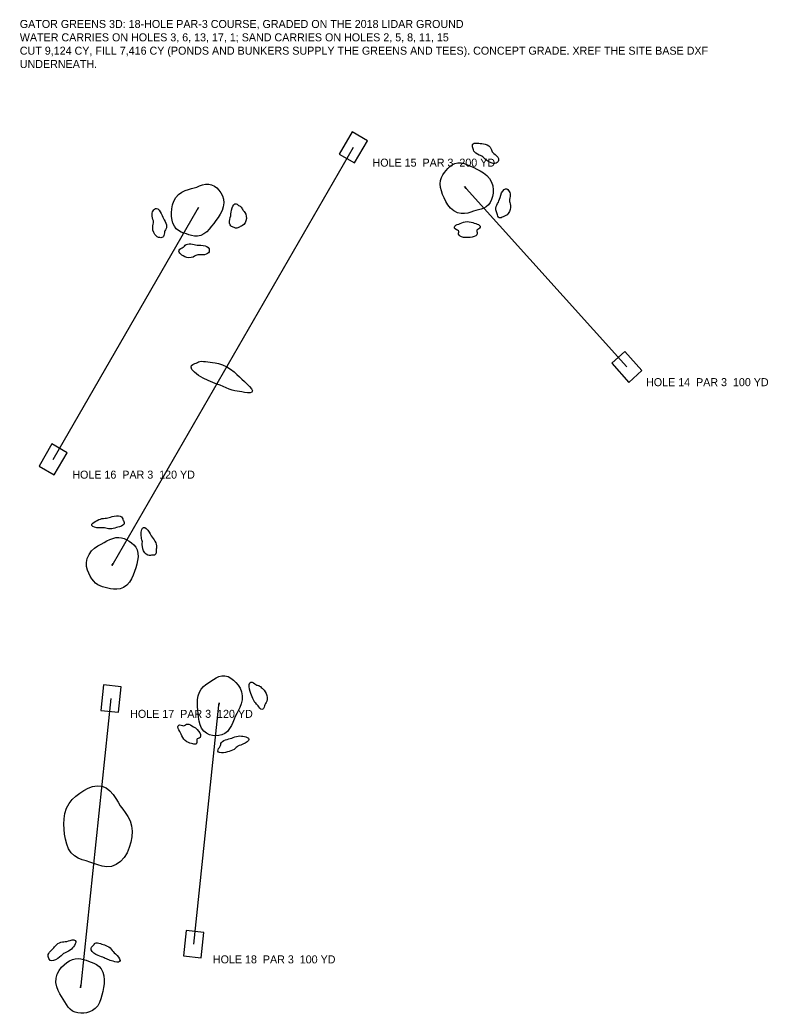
# Model space of a CAD drawing. Extents: x 425811 to 428363, y 1577263 to 1578528.
# Drawn here: x 425811 to 426746, y 1577287 to 1578528 of the extents above; entities that cross this region are included whole.
import ezdxf

# ---------------------------------------------------------------- set-up
doc = ezdxf.new("R2010")
doc.units = 21
for name, color, linetype, true_color in [('L-GOLF-ANNO', 7, 'Continuous', 0xffd23c), ('L-GOLF-BNKR', 7, 'Continuous', 0xd8c088), ('L-GOLF-CL', 7, 'Continuous', 0xffffff), ('L-GOLF-FLAG', 7, 'Continuous', 0xe0262b), ('L-GOLF-GRN', 7, 'Continuous', 0x36b84a), ('L-GOLF-TEE', 7, 'Continuous', 0x8fd16a), ('L-GOLF-WATR', 7, 'Continuous', 0x2b6f9a)]:
    doc.layers.add(name, color=color, linetype=linetype, true_color=true_color)

msp = doc.modelspace()

# ---------------------------------------------------------------- linework, layer by layer
at = {"layer": 'L-GOLF-BNKR'}
for points, elevation in [([(426376.2889972936, 1578370.6144620928), (426376.47327665426, 1578371.9125004995), (426377.1949702155, 1578372.9514854506), (426378.4953798256, 1578373.6011270846), (426380.25291821884, 1578373.8335348666), (426382.2472261578, 1578373.7423926895), (426384.2742345783, 1578373.4943840355), (426386.24214163347, 1578373.2372408605), (426388.1907057528, 1578373.0157055384), (426390.22344031837, 1578372.7443066302), (426392.39605900977, 1578372.2547890793), (426394.63260905584, 1578371.3937644528), (426396.72590863844, 1578370.1169312955), (426398.42928224785, 1578368.5270777196), (426399.59104647086, 1578366.8338422321), (426400.25456316816, 1578365.2565150547), (426400.6624469859, 1578363.9224454637), (426401.1554541792, 1578362.815263661), (426402.0153011633, 1578361.7985645651), (426403.3325733341, 1578360.6986239448), (426404.9676539726, 1578359.3982795926), (426406.6217799842, 1578357.8909022778), (426407.9759524766, 1578356.2693416202), (426408.8211694317, 1578354.663855443), (426409.1131481037, 1578353.1719732422), (426408.93163313903, 1578351.825133134), (426408.38043147663, 1578350.6112549626), (426407.4966060369, 1578349.5351846898), (426406.2274326028, 1578348.67308763), (426404.488544601, 1578348.1784968453), (426402.2638489602, 1578348.2264538403), (426399.67939373694, 1578348.9211929375), (426396.996843228, 1578350.2186986457), (426394.51995099767, 1578351.9120331355), (426392.461157824, 1578353.6953799913), (426390.84293008386, 1578355.2798727278), (426389.49255209474, 1578356.5048379705), (426388.13806583907, 1578357.3891354788), (426386.5560087585, 1578358.0986154445), (426384.69158818887, 1578358.8498905406), (426382.68665879726, 1578359.8029379083), (426380.80226021504, 1578360.9977297215), (426379.28122079535, 1578362.3624177177), (426378.228845043, 1578363.7791201845), (426377.57755175285, 1578365.1621428926), (426377.1519031081, 1578366.500065346), (426376.79258571257, 1578367.8385082001), (426376.4650179033, 1578369.2186492186), (426376.2889972936, 1578370.6144620928)], 74.22), ([(426422.36931455834, 1578313.3948433332), (426422.98689084296, 1578312.0346393848), (426423.41717220785, 1578310.546059233), (426423.6096229764, 1578308.8731762788), (426423.53245553665, 1578307.0332398068), (426423.23151120334, 1578305.1484353258), (426422.8493730846, 1578303.392064852), (426422.58302966575, 1578301.8816677795), (426422.5952262376, 1578300.5876272807), (426422.92487829877, 1578299.3200854324), (426423.44717658905, 1578297.8122094225), (426423.9101184813, 1578295.8601303597), (426424.0339261263, 1578293.443470003), (426423.6256909951, 1578290.7574711046), (426422.65297469666, 1578288.1352523454), (426421.2419935142, 1578285.8997728734), (426419.606134409, 1578284.22461373), (426417.9463826843, 1578283.077726251), (426416.376983892, 1578282.2755021667), (426414.9115236014, 1578281.612663734), (426413.507934221, 1578280.9919768053), (426412.13739757513, 1578280.4802022574), (426410.83097706345, 1578280.2611013444), (426409.67478516296, 1578280.516554815), (426408.7585886056, 1578281.307899726), (426408.1130180745, 1578282.5279137737), (426407.678577725, 1578283.9510917142), (426407.3305331201, 1578285.3515519225), (426406.9489869855, 1578286.618500849), (426406.49408947857, 1578287.8016718682), (426406.04045582784, 1578289.0616823398), (426405.74674138956, 1578290.5573109188), (426405.7736710756, 1578292.339262713), (426406.1948662076, 1578294.3156514412), (426406.9510336993, 1578296.3106614207), (426407.87516374595, 1578298.1806224477), (426408.7769451288, 1578299.915217196), (426409.5410571337, 1578301.6579517554), (426410.18560424633, 1578303.6263586949), (426410.84868736204, 1578305.971999909), (426411.7106943316, 1578308.658316326), (426412.8949133664, 1578311.4280305027), (426414.39984638867, 1578313.8839983488), (426416.09748190915, 1578315.645059515), (426417.7942732021, 1578316.49704918), (426419.3174545578, 1578316.462237852), (426420.5779749975, 1578315.7560350667), (426421.5784694893, 1578314.661506396), (426422.36931455834, 1578313.3948433332)], 73.32), ([(425990.4426383002, 1578257.1144870531), (425989.565308764, 1578256.1669981526), (425988.46695190616, 1578255.6739359733), (425987.21726833825, 1578255.5413304358), (425985.8560655306, 1578255.652829594), (425984.3837880841, 1578255.978079775), (425982.79702578194, 1578256.6183556921), (425981.14345480007, 1578257.7564526896), (425979.5549033241, 1578259.5366160665), (425978.22769678856, 1578261.9449666003), (425977.3506392315, 1578264.7645708348), (425977.01463098405, 1578267.63897175), (425977.1536225949, 1578270.2164783343), (425977.5539894565, 1578272.3003327032), (425977.93449320836, 1578273.9245641166), (425978.0609933828, 1578275.315358983), (425977.8404621317, 1578276.76041518), (425977.3489827369, 1578278.458271365), (425976.78287770355, 1578280.42795902), (425976.3617870994, 1578282.5223638506), (425976.23547821975, 1578284.528406121), (425976.4402001019, 1578286.2887451055), (425976.9198440559, 1578287.7709742796), (425977.5901877164, 1578289.0454531985), (425978.40236941277, 1578290.1904439575), (425979.36652885604, 1578291.188544638), (425980.524290812, 1578291.8844558937), (425981.8920938388, 1578292.0372269736), (425983.41597499704, 1578291.44222625), (425984.9711620039, 1578290.053728256), (425986.4112716048, 1578288.034987383), (425987.63957724615, 1578285.7020979067), (425988.65864481655, 1578283.3882754073), (425989.56506165763, 1578281.3013214667), (425990.48751613847, 1578279.4518164038), (425991.5007776754, 1578277.6898299602), (425992.56469492527, 1578275.8263978064), (425993.5256698437, 1578273.768207953), (425994.18404419237, 1578271.5875042137), (425994.393535173, 1578269.4877740755), (425994.13964753045, 1578267.686858526), (425993.55415629176, 1578266.2872041285), (425992.8568902847, 1578265.2102437606), (425992.2550745423, 1578264.2343551132), (425991.85258412897, 1578263.1155952143), (425991.61454132735, 1578261.722629367), (425991.40124099253, 1578260.109661939), (425991.04770511563, 1578258.487814574), (425990.4426383002, 1578257.1144870531)], 70.45), ([(426085.2563233449, 1578295.3350100052), (426086.08596842276, 1578294.856460411), (426086.8843003647, 1578294.3189378611), (426087.61735445505, 1578293.588245032), (426088.26029409695, 1578292.6399046727), (426088.84061876783, 1578291.5617464175), (426089.4457892498, 1578290.4723896547), (426090.18237143126, 1578289.4115025362), (426091.10492805147, 1578288.2767171932), (426092.1550008893, 1578286.8549375637), (426093.1496308989, 1578284.9383238747), (426093.83424450713, 1578282.4615995567), (426093.9796875718, 1578279.579816917), (426093.4775277633, 1578276.6357052927), (426092.3863866465, 1578274.0267111617), (426090.9063239862, 1578272.038876256), (426089.2950049756, 1578270.7346879498), (426087.7683286257, 1578269.9530548062), (426086.43365384, 1578269.4179162465), (426085.28338468645, 1578268.8928461717), (426084.24266970693, 1578268.2960045184), (426083.2368698619, 1578267.715593769), (426082.2377892099, 1578267.3250320004), (426081.2651123581, 1578267.2547728335), (426080.349612211, 1578267.5006938858), (426079.48893717665, 1578267.9244678188), (426078.6305949247, 1578268.344458664), (426077.69814350724, 1578268.6604238627), (426076.64726463944, 1578268.9344046975), (426075.51660935156, 1578269.3759346642), (426074.4379468923, 1578270.2367276377), (426073.5922617437, 1578271.674438557), (426073.13042867655, 1578273.6645175205), (426073.10000600416, 1578276.0118304852), (426073.41940786445, 1578278.4554619512), (426073.9164374119, 1578280.8051922612), (426074.41312906897, 1578283.0290646027), (426074.81287069654, 1578285.2398310245), (426075.14381895063, 1578287.5876398385), (426075.5360935076, 1578290.1223661143), (426076.14608435286, 1578292.7085452785), (426077.069354027, 1578295.0470913134), (426078.2884565716, 1578296.7971420183), (426079.68127682974, 1578297.733509156), (426081.081471429, 1578297.8537742102), (426082.35480653885, 1578297.3764878847), (426083.44912271225, 1578296.6324005425), (426084.39389370114, 1578295.9093691148), (426085.2563233449, 1578295.3350100052)], 70.76), ([(426384.21723137464, 1578266.521224001), (426382.95547822595, 1578265.6441896397), (426382.067341126, 1578264.8735406485), (426381.7584380966, 1578264.074331831), (426381.9392465076, 1578263.1086556695), (426382.27215786587, 1578261.9122389327), (426382.3266065046, 1578260.5343399944), (426381.761339553, 1578259.1199935968), (426380.44461647084, 1578257.8458583392), (426378.462985612, 1578256.8461368652), (426376.0328960007, 1578256.168892096), (426373.3797649855, 1578255.7837546724), (426370.65825666324, 1578255.63119747), (426367.9524914976, 1578255.6795040786), (426365.33891963196, 1578255.9523579583), (426362.9527349158, 1578256.5092694208), (426360.9968001684, 1578257.3911285955), (426359.6711857653, 1578258.5659112956), (426359.0573215643, 1578259.9111774256), (426359.02835576935, 1578261.2492006244), (426359.25187107956, 1578262.4194025612), (426359.3034108287, 1578263.349591683), (426358.8457600798, 1578264.0862071672), (426357.7865902088, 1578264.7655472555), (426356.3317996039, 1578265.5405315896), (426354.902996085, 1578266.502225595), (426353.95767229225, 1578267.6379187307), (426353.8009887735, 1578268.8465249606), (426354.48072467366, 1578269.9996104806), (426355.8106837877, 1578271.0111558125), (426357.4988817468, 1578271.875616748), (426359.3037498828, 1578272.6536985077), (426361.13319739385, 1578273.41664345), (426363.0404992481, 1578274.1842926026), (426365.13334743725, 1578274.8954628152), (426367.4612065441, 1578275.4295513602), (426369.9536082503, 1578275.6674749167), (426372.4455124978, 1578275.5563294876), (426374.7687948037, 1578275.1395505401), (426376.84653996734, 1578274.5344103174), (426378.72502832336, 1578273.8695851627), (426380.51816373924, 1578273.219021696), (426382.2962297147, 1578272.5705178708), (426383.99001191085, 1578271.846938486), (426385.3775226243, 1578270.9668077875), (426386.17433798034, 1578269.907522335), (426386.1861322315, 1578268.7325380289), (426385.4401825259, 1578267.564898991), (426384.21723137464, 1578266.521224001)], 71.75), ([(426047.3968928722, 1578237.9114586862), (426046.7338443573, 1578236.7301263602), (426045.6063990063, 1578235.684484055), (426043.92427455075, 1578234.8640017915), (426041.7388384673, 1578234.3532680194), (426039.2792818745, 1578234.1722910833), (426036.8819497549, 1578234.234247366), (426034.8442522001, 1578234.3531656866), (426033.2813127223, 1578234.3079139895), (426032.06613042, 1578233.9364316622), (426030.8901308306, 1578233.214245985), (426029.4151727854, 1578232.2760930134), (426027.4378480485, 1578231.3671987213), (426024.9809039267, 1578230.746576963), (426022.2680577768, 1578230.588901002), (426019.6033427147, 1578230.9308535205), (426017.22718760394, 1578231.6830522746), (426015.22986487224, 1578232.6938499766), (426013.5649528147, 1578233.8259577935), (426012.1442597922, 1578235.0045199653), (426010.9476281449, 1578236.2160643265), (426010.07430803624, 1578237.4685445973), (426009.70058488776, 1578238.7450529032), (426009.967901378, 1578239.9848688487), (426010.87089413643, 1578241.1054923688), (426012.2181479781, 1578242.0510352545), (426013.69744207145, 1578242.8335222662), (426015.0156731306, 1578243.536153318), (426016.0378474068, 1578244.2702791633), (426016.8469995052, 1578245.1072030973), (426017.6899189338, 1578246.023999523), (426018.8377130689, 1578246.8977256273), (426020.4384693812, 1578247.556507379), (426022.44353727705, 1578247.8634637555), (426024.6465691691, 1578247.789125071), (426026.80982670625, 1578247.4321328448), (426028.8026750856, 1578246.9749460362), (426030.67120426235, 1578246.5962548142), (426032.5987485082, 1578246.3852783581), (426034.780803686, 1578246.301956417), (426037.28740047215, 1578246.2020103144), (426039.99278403574, 1578245.9111474017), (426042.612741814, 1578245.3077393116), (426044.8275478744, 1578244.3716351357), (426046.41981584916, 1578243.1783684306), (426047.3498036449, 1578241.8496347445), (426047.7293146226, 1578240.4940060757), (426047.71604230296, 1578239.173453541), (426047.3968928722, 1578237.9114586862)], 69.84), ([(426056.9791289215, 1578072.7846512923), (426052.0074937858, 1578074.6407943063), (426046.2740366963, 1578076.9978103929), (426040.07082612894, 1578080.011319955), (426034.07454437244, 1578083.5977858093), (426029.1420975836, 1578087.4198125917), (426025.98328326095, 1578091.0042114775), (426024.87123673735, 1578093.9351908914), (426025.5391715889, 1578096.0220112898), (426027.3173207981, 1578097.3538290272), (426029.43892062607, 1578098.2167736904), (426031.35813830624, 1578098.9238925143), (426032.9233997214, 1578099.6542957728), (426034.3347568646, 1578100.388012949), (426035.9340783497, 1578100.9643668863), (426037.963460906, 1578101.2189336377), (426040.4326240481, 1578101.109924353), (426043.16035887593, 1578100.7544726986), (426045.9454904578, 1578100.352325383), (426048.74505318754, 1578100.0444570184), (426051.73700383387, 1578099.7953174715), (426055.2205131878, 1578099.375129705), (426059.41179684317, 1578098.459978689), (426064.2632879917, 1578096.7970156374), (426069.4254860824, 1578094.3417418946), (426074.38779536943, 1578091.2883181407), (426078.7259415266, 1578087.9745330678), (426082.3143278092, 1578084.7152398722), (426085.3748572404, 1578081.6594907672), (426088.3240541072, 1578078.7527870212), (426091.49671868864, 1578075.8245369932), (426094.89934921084, 1578072.7475292105), (426098.1355448005, 1578069.5736804584), (426100.5531367999, 1578066.5634356157), (426101.54050231236, 1578064.0875405103), (426100.81655293185, 1578062.4539670376), (426098.5621821908, 1578061.7566153633), (426095.32821436727, 1578061.8306977602), (426091.7761409841, 1578062.3393568671), (426088.3945043125, 1578062.9421801402), (426085.3379749796, 1578063.4515619618), (426082.45834820275, 1578063.8927781375), (426079.4843106763, 1578064.4416218235), (426076.22610047704, 1578065.284999724), (426072.67808221985, 1578066.4929235664), (426068.9659100573, 1578067.9799320472), (426065.1887795777, 1578069.5769442192), (426061.2771620006, 1578071.1652743616), (426056.9791289215, 1578072.7846512923)], 70.73), ([(425901.0802280517, 1577897.5749148582), (425902.1751508043, 1577899.0543657094), (425903.89998452866, 1577900.3909807939), (425905.8739430029, 1577901.5366299318), (425907.8462898258, 1577902.5103618936), (425909.74605721084, 1577903.348787702), (425911.6278420936, 1577904.0622261765), (425913.56274702353, 1577904.625889029), (425915.5500261212, 1577905.0103885927), (425917.5049079845, 1577905.2285312212), (425919.3251767392, 1577905.3627529684), (425920.98638949747, 1577905.5477853501), (425922.5954644617, 1577905.910472709), (425924.3572172383, 1577906.4968018187), (425926.46333205234, 1577907.2279113925), (425928.96483400464, 1577907.9142369179), (425931.7054271367, 1577908.3263583216), (425934.3627675939, 1577908.2896731046), (425936.5842721882, 1577907.7557753858), (425938.14829164906, 1577906.8148808836), (425939.0634160894, 1577905.644703987), (425939.5500113328, 1577904.424574231), (425939.9119855747, 1577903.2606759185), (425940.3673367266, 1577902.159847444), (425940.92882751237, 1577901.060705531), (425941.39814708935, 1577899.8986668303), (425941.47403942194, 1577898.6640734482), (425940.91277349944, 1577897.419492055), (425939.652885156, 1577896.2685178309), (425937.8394463487, 1577895.2980660098), (425935.741694273, 1577894.5315329565), (425933.61729513895, 1577893.9224784817), (425931.60276158154, 1577893.3926555025), (425929.6886046896, 1577892.8901326351), (425927.7835901356, 1577892.4300749958), (425925.818174295, 1577892.0906796255), (425923.8154341481, 1577891.9641150667), (425921.88124915527, 1577892.0907894308), (425920.1194357896, 1577892.4175791037), (425918.5287277951, 1577892.8088122231), (425916.95504536363, 1577893.109042763), (425915.1430527248, 1577893.2259647574), (425912.8718569981, 1577893.1881457872), (425910.10552162805, 1577893.1440162868), (425907.07262414217, 1577893.299595651), (425904.22181741777, 1577893.8254792558), (425902.06521979533, 1577894.780103779), (425900.98239532945, 1577896.0870844778), (425901.0802280517, 1577897.5749148582)], 70.56), ([(425963.0003277553, 1577889.3852791793), (425963.4054530691, 1577891.1688219106), (425964.1700397548, 1577892.6613224554), (425965.38642456406, 1577893.4962509633), (425967.01997759676, 1577893.3878506192), (425968.903236058, 1577892.2654905724), (425970.80027688446, 1577890.3190361462), (425972.508565163, 1577887.9271802204), (425973.9429969271, 1577885.5022580468), (425975.1559591099, 1577883.3292039938), (425976.2830716401, 1577881.478162297), (425977.4463237868, 1577879.828943129), (425978.67028937064, 1577878.1845803838), (425979.85911461693, 1577876.4051041072), (425980.8466327173, 1577874.4867390697), (425981.48972723476, 1577872.5480852292), (425981.750350363, 1577870.7411775456), (425981.71857724106, 1577869.148419656), (425981.56348434533, 1577867.7315009825), (425981.44033691316, 1577866.3636234736), (425981.4073306018, 1577864.9233868164), (425981.39877383516, 1577863.3897411446), (425981.2681857309, 1577861.8760610477), (425980.87413799064, 1577860.57850032), (425980.15765644546, 1577859.6670424053), (425979.1665170576, 1577859.1848219945), (425978.01463460556, 1577859.0193857225), (425976.80421882006, 1577858.9687006462), (425975.56087445916, 1577858.8683463463), (425974.2238557881, 1577858.7076263118), (425972.6998605277, 1577858.6647672344), (425970.9491137212, 1577859.0347164497), (425969.05075833836, 1577860.0831805142), (425967.20411019865, 1577861.9032195138), (425965.6581990074, 1577864.351304186), (425964.6036685496, 1577867.0975563093), (425964.0843280944, 1577869.763618744), (425963.9766597686, 1577872.0756969568), (425964.0491591784, 1577873.9551927901), (425964.0701410302, 1577875.5068982497), (425963.9071401506, 1577876.9225007235), (425963.56757602893, 1577878.3617094879), (425963.1647325352, 1577879.879686743), (425962.8351956489, 1577881.4355467048), (425962.6594038353, 1577882.964046403), (425962.6316011658, 1577884.4534120779), (425962.6931570106, 1577885.9701090534), (425962.8035805154, 1577887.6072660317), (425963.0003277553, 1577889.3852791793)], 71.02), ([(426105.69315275276, 1577697.4493946955), (426106.74655137846, 1577696.8024643573), (426107.6753135331, 1577696.4890532559), (426108.58678605774, 1577696.3190901123), (426109.53677349637, 1577696.0559840547), (426110.5243171009, 1577695.5463927006), (426111.52695365023, 1577694.7745859418), (426112.5447939509, 1577693.821038226), (426113.61789665994, 1577692.76350198), (426114.8006855109, 1577691.5915194273), (426116.1073263956, 1577690.1934657355), (426117.4641016219, 1577688.426966839), (426118.7046711921, 1577686.2287723676), (426119.6208476783, 1577683.692509658), (426120.04838391294, 1577681.0594683436), (426119.94394948374, 1577678.619202978), (426119.4104288673, 1577676.572584887), (426118.6534860056, 1577674.93618252), (426117.88903739414, 1577673.5467409634), (426117.24822424335, 1577672.1685705031), (426116.7282449304, 1577670.6468241236), (426116.21273903304, 1577669.0208951172), (426115.5480290657, 1577667.531963725), (426114.63231448317, 1577666.516627249), (426113.46997864486, 1577666.241991539), (426112.16467968334, 1577666.7705607226), (426110.860006772, 1577667.9270177747), (426109.6649228092, 1577669.3828996548), (426108.60706559714, 1577670.8112096633), (426107.63778425456, 1577672.0272607217), (426106.6807049607, 1577673.0439414785), (426105.69003658387, 1577674.0209668665), (426104.68082288717, 1577675.1478732545), (426103.7128279906, 1577676.5345705939), (426102.84043324535, 1577678.1723109293), (426102.0638034989, 1577679.9800188274), (426101.3173124116, 1577681.8958754174), (426100.508818626, 1577683.9455195796), (426099.5909769782, 1577686.2336298334), (426098.6229100642, 1577688.855716461), (426097.78166038584, 1577691.7812159609), (426097.30844583956, 1577694.783878323), (426097.4109132973, 1577697.474416352), (426098.1687721596, 1577699.4340888418), (426099.4910786301, 1577700.3883501892), (426101.14790335443, 1577700.3318244107), (426102.8610072505, 1577699.5369837994), (426104.40847149916, 1577698.438391574), (426105.69315275276, 1577697.4493946955)], 71.57), ([(426032.20256316493, 1577626.4511378817), (426032.2277431407, 1577625.0605461288), (426031.89593504625, 1577623.8709583976), (426031.11473029037, 1577623.0932861308), (426029.94468979747, 1577622.7843259827), (426028.5232212279, 1577622.853359884), (426026.9683076331, 1577623.1468226686), (426025.3213495679, 1577623.5564738493), (426023.5586370853, 1577624.0863870478), (426021.6555092322, 1577624.8416634938), (426019.6539877465, 1577625.949962446), (426017.68352713576, 1577627.466925026), (426015.9157096851, 1577629.3248943451), (426014.4777398675, 1577631.356621851), (426013.3790489341, 1577633.3789947007), (426012.50139735144, 1577635.2845185138), (426011.6668028767, 1577637.0829717405), (426010.7502814713, 1577638.8657777288), (426009.7740841522, 1577640.7133770417), (426008.9258605173, 1577642.602570894), (426008.48318786407, 1577644.3739535527), (426008.67917130183, 1577645.7862869666), (426009.5786047207, 1577646.6337309827), (426011.0311667097, 1577646.8628285348), (426012.72828257666, 1577646.6222818226), (426014.3355145814, 1577646.2130172544), (426015.6330389375, 1577645.9598667175), (426016.5944800065, 1577646.0690875317), (426017.3696048757, 1577646.5436735274), (426018.18855401565, 1577647.1967564293), (426019.24479859025, 1577647.7505155886), (426020.6193625361, 1577647.963871197), (426022.2787825238, 1577647.7212921742), (426024.1330484842, 1577647.042276194), (426026.1053899983, 1577646.0193894263), (426028.16335639317, 1577644.7333695942), (426030.29057913495, 1577643.2031474528), (426032.42160235, 1577641.4021908592), (426034.39096854854, 1577639.3272275), (426035.9436418671, 1577637.0692551318), (426036.8181108331, 1577634.832254152), (426036.8669443392, 1577632.8755167613), (426036.1503780193, 1577631.403102376), (426034.9455303955, 1577630.4599871433), (426033.65510401677, 1577629.8965990865), (426032.6527244228, 1577629.4289052142), (426032.13751210785, 1577628.7689709195), (426032.06765166373, 1577627.7607452187), (426032.20256316493, 1577626.4511378817)], 71.24), ([(426096.50782377855, 1577630.2669504103), (426097.0649107039, 1577628.9564210584), (426096.5540213634, 1577627.3670463548), (426094.95131219644, 1577625.6762301708), (426092.52550914156, 1577624.101028638), (426089.7519850224, 1577622.803922086), (426087.1333601353, 1577621.8228718373), (426085.0123843056, 1577621.0632115486), (426083.4655328112, 1577620.3549653834), (426082.32159696193, 1577619.543442411), (426081.28374989383, 1577618.5638040341), (426080.08289540315, 1577617.461261159), (426078.5818331809, 1577616.350845005), (426076.7862952586, 1577615.3452801022), (426074.77696473646, 1577614.4962733989), (426072.62135563634, 1577613.7840927725), (426070.33012611326, 1577613.15931389), (426067.88725226244, 1577612.6078011296), (426065.33038860164, 1577612.19504724), (426062.8202184378, 1577612.0579360833), (426060.63957876916, 1577612.3438105783), (426059.1044485969, 1577613.1295239353), (426058.42510703346, 1577614.3672712587), (426058.59264484985, 1577615.8906539404), (426059.359887836, 1577617.4809716742), (426060.3380058131, 1577618.9594509872), (426061.16678726976, 1577620.2559865117), (426061.6738620087, 1577621.417969641), (426061.94118940434, 1577622.5565748923), (426062.2452691895, 1577623.7630318103), (426062.9044061478, 1577625.0436790173), (426064.11478942266, 1577626.3106894027), (426065.86037047865, 1577627.4323386017), (426067.93844489445, 1577628.3118422178), (426070.0784755908, 1577628.9473500436), (426072.08259649243, 1577629.4370711402), (426073.9094368493, 1577629.925862077), (426075.66058023943, 1577630.523901305), (426077.4876819188, 1577631.2442436956), (426079.4830907586, 1577631.9947676265), (426081.62196318177, 1577632.6280931146), (426083.7876363082, 1577633.0193414718), (426085.85749186535, 1577633.1259522196), (426087.7874442137, 1577632.9952889925), (426089.6336910476, 1577632.717514956), (426091.4905173415, 1577632.3543107056), (426093.3785080358, 1577631.8887436087), (426095.1543488669, 1577631.2290967426), (426096.50782377855, 1577630.2669504103)], 70.92), ([(425846.59306848794, 1577357.5452602548), (425846.4732644043, 1577358.8154475857), (425846.6240346874, 1577360.162537282), (425847.17956883996, 1577361.608731775), (425848.1752653185, 1577363.106012483), (425849.4988394544, 1577364.5631820133), (425850.93298110284, 1577365.9079553885), (425852.26544735266, 1577367.1396637294), (425853.40150821896, 1577368.3342994417), (425854.4115487188, 1577369.5943671803), (425855.48464782455, 1577370.972358875), (425856.814605653, 1577372.416093306), (425858.4851734446, 1577373.7740722608), (425860.4221286782, 1577374.864508852), (425862.44050324167, 1577375.5728006896), (425864.3586869733, 1577375.92221279), (425866.11064288736, 1577376.074137117), (425867.78722866945, 1577376.2519644222), (425869.57829176984, 1577376.6254049027), (425871.6454307154, 1577377.2156342922), (425873.9972263447, 1577377.8721527602), (425876.43970737344, 1577378.3346224565), (425878.6338356136, 1577378.3480574032), (425880.23219664535, 1577377.7724982114), (425881.02299248165, 1577376.6334756867), (425881.0060051414, 1577375.0934459164), (425880.36406197335, 1577373.367167738), (425879.35195960285, 1577371.6314128318), (425878.1690488935, 1577369.9767237415), (425876.88666084077, 1577368.4192791884), (425875.4653437062, 1577366.953011544), (425873.8416234212, 1577365.5989492433), (425872.0226932371, 1577364.413909945), (425870.12445550115, 1577363.4503343941), (425868.325089606, 1577362.6944386137), (425866.76050076477, 1577362.028569716), (425865.42683700315, 1577361.2532082982), (425864.1549399433, 1577360.1696244807), (425862.6814761549, 1577358.685777501), (425860.784670647, 1577356.8888408535), (425858.412419893, 1577355.0403491247), (425855.7311912838, 1577353.488701548), (425853.06605670875, 1577352.537523176), (425850.7619050484, 1577352.3326374122), (425849.03924084693, 1577352.8212661543), (425847.9201470484, 1577353.79938923), (425847.25979466847, 1577355.0178341542), (425846.85952139343, 1577356.2896231068), (425846.59306848794, 1577357.5452602548)], 70.75), ([(425903.7446544008, 1577372.8901659613), (425904.4322683029, 1577373.7469077087), (425905.33592096984, 1577374.441044972), (425906.5842208406, 1577374.808567972), (425908.16154009756, 1577374.7665826948), (425909.93019492633, 1577374.364301841), (425911.720409044, 1577373.7580142159), (425913.4279896504, 1577373.1254663542), (425915.05944866, 1577372.570096178), (425916.7002877177, 1577372.070588303), (425918.431617828, 1577371.5036856101), (425920.25283322734, 1577370.7246396707), (425922.0638772262, 1577369.6559667145), (425923.72228203557, 1577368.3311906876), (425925.14105957194, 1577366.8682174676), (425926.3639759907, 1577365.3901458918), (425927.56376788806, 1577363.9438661837), (425928.9525401867, 1577362.4691062057), (425930.64697906614, 1577360.8408911938), (425932.5625428735, 1577358.9639308513), (425934.4007983624, 1577356.8644670458), (425935.7466138169, 1577354.723429299), (425936.23288283165, 1577352.8260532646), (425935.69288227736, 1577351.4498302913), (425934.22555340105, 1577350.7480110049), (425932.14421276294, 1577350.689462953), (425929.8392604652, 1577351.0852785213), (425927.62714534305, 1577351.6854562836), (425925.65889593697, 1577352.2920281505), (425923.92309127795, 1577352.8289322106), (425922.3236774466, 1577353.3365081141), (425920.7742872658, 1577353.9030683583), (425919.2491723314, 1577354.5813762217), (425917.76543538464, 1577355.3436593455), (425916.3194558904, 1577356.102301212), (425914.83205245726, 1577356.7809689709), (425913.15233208315, 1577357.3883302547), (425911.13195774297, 1577358.0434092185), (425908.7331261943, 1577358.9301153128), (425906.1050957931, 1577360.2017192347), (425903.5744818955, 1577361.8882210676), (425901.5396264602, 1577363.8610943153), (425900.3139887883, 1577365.879144058), (425899.99593082204, 1577367.6935953854), (425900.432684901, 1577369.1564357986), (425901.2986965694, 1577370.273465188), (425902.2488290879, 1577371.1742933337), (425903.06825064303, 1577372.0181580116), (425903.7446544008, 1577372.8901659613)], 71.65)]:
    msp.add_lwpolyline(points, close=True, dxfattribs=dict(at, elevation=elevation))
at = {"layer": 'L-GOLF-CL'}
for p, q in [((426227.6, 1578368.3, 73.49106045893217), (425927.6, 1577848.7, 72.73613242745382)), ((426569.3, 1578094.1, 77.39196442399042), (426368.5, 1578317, 75.00114403399915)), ((425852.6, 1577978.6, 72.94140919339587), (426032.6, 1578290.4, 72.2516471772633)), ((425924.9, 1577679.8, 75.26199263468013), (425887.3, 1577321.8, 73.5476622080615)), ((426028.2, 1577373.1, 74.46849530182439), (426059.6, 1577671.5, 73.22278019073717))]:
    msp.add_line(p, q, dxfattribs=at)
at = {"layer": 'L-GOLF-FLAG'}
for p, q in [((426368.5, 1578317, 75.00114403399915), (426368.5, 1578317, 83.00114403399915)), ((426032.6, 1578290.4, 72.2516471772633), (426032.6, 1578290.4, 80.2516471772633)), ((425927.6, 1577848.7, 72.73613242745382), (425927.6, 1577848.7, 80.73613242745382)), ((426059.6, 1577671.5, 73.22278019073717), (426059.6, 1577671.5, 81.22278019073717)), ((425887.3, 1577321.8, 73.5476622080615), (425887.3, 1577321.8, 81.5476622080615))]:
    msp.add_line(p, q, dxfattribs=at)
for points in [[(426368.5, 1578317, 83.00114403399915), (426366.3581934221, 1578319.377533298, 82.00114403399915), (426368.5, 1578317, 81.00114403399915)], [(426032.6, 1578290.4, 80.2516471772633), (426034.19988124777, 1578293.1713498503, 79.2516471772633), (426032.6, 1578290.4, 78.2516471772633)], [(425927.6, 1577848.7, 80.73613242745382), (425925.9999647988, 1577845.9287390315, 79.73613242745382), (425927.6, 1577848.7, 78.73613242745382)], [(426059.6, 1577671.5, 81.22278019073717), (426059.9348802776, 1577674.682429135, 80.22278019073717), (426059.6, 1577671.5, 79.22278019073717)], [(425887.3, 1577321.8, 81.5476622080615), (425886.965749097, 1577318.6175047, 80.5476622080615), (425887.3, 1577321.8, 79.5476622080615)]]:
    msp.add_3dface(points, dxfattribs=at)
at = {"layer": 'L-GOLF-GRN'}
for points, elevation in [([(426345.84648337413, 1578342.1467572504), (426348.3432301152, 1578344.5733556114), (426351.1680904358, 1578346.7290973123), (426354.4371970892, 1578348.354064309), (426358.14531392435, 1578349.1898529814), (426362.1505658271, 1578349.111063878), (426366.2422561102, 1578348.197832438), (426370.2509615905, 1578346.7054351831), (426374.1337654357, 1578344.942778065), (426377.9808144673, 1578343.1223152832), (426381.93505123333, 1578341.260762302), (426386.06854994054, 1578339.183035744), (426390.28621478466, 1578336.6261638796), (426394.31439366966, 1578333.386695003), (426397.78539204935, 1578329.4339527127), (426400.3754911939, 1578324.9333850741), (426401.92443431047, 1578320.1756719933), (426402.4752847333, 1578315.4582107377), (426402.21849652944, 1578310.9872436034), (426401.37688057753, 1578306.850159675), (426400.09855703183, 1578303.061174252), (426398.41600871406, 1578299.6383152069), (426396.2871651154, 1578296.6527420625), (426393.68452113157, 1578294.2126319262), (426390.6702878266, 1578292.389655595), (426387.40585892065, 1578291.1378219756), (426384.08595718036, 1578290.2657018544), (426380.83624274464, 1578289.4954299082), (426377.63860695355, 1578288.5906004158), (426374.33506304113, 1578287.4902709527), (426370.7162807422, 1578286.3751113485), (426366.6504885338, 1578285.62264525), (426362.18241501885, 1578285.6655617724), (426357.54603650345, 1578286.8187440492), (426353.0817044438, 1578289.1579324787), (426349.1011482902, 1578292.5059226672), (426345.77251731197, 1578296.5258926705), (426343.0855496204, 1578300.867184627), (426340.9111377899, 1578305.2863576645), (426339.116434288, 1578309.6868219778), (426337.6667189696, 1578314.0705147581), (426336.6554193885, 1578318.4450984835), (426336.24746332085, 1578322.751343215), (426336.57263697224, 1578326.8567026746), (426337.6346850582, 1578330.6153763665), (426339.2917749994, 1578333.9509241916), (426341.3210050495, 1578336.901923008), (426343.5294476477, 1578339.5937656106), (426345.84648337413, 1578342.1467572504)], 75), ([(426050.6559654401, 1578321.676944579), (426054.0497466547, 1578320.0926653116), (426057.0874446695, 1578317.8168197763), (426059.7794202338, 1578314.9975296154), (426062.1218300037, 1578311.7074695756), (426064.02644017787, 1578307.944419), (426065.30913834233, 1578303.7000761859), (426065.753454184, 1578299.0450497817), (426065.2181470727, 1578294.1678355448), (426063.7275967808, 1578289.335001033), (426061.4891579498, 1578284.7905848168), (426058.82067032956, 1578280.6536754607), (426056.0218650197, 1578276.878718077), (426053.256195592, 1578273.3087970673), (426050.5052814559, 1578269.7974739596), (426047.61863127805, 1578266.331960618), (426044.42892303265, 1578263.0854823024), (426040.867678763, 1578260.3638795484), (426037.0177817675, 1578258.4704155293), (426033.07669434225, 1578257.5598959143), (426029.25563884905, 1578257.5612927524), (426025.6757498045, 1578258.2119099908), (426022.3220039865, 1578259.1858029235), (426019.0803523172, 1578260.2485386624), (426015.83408582874, 1578261.3577108965), (426012.5611249109, 1578262.6603897926), (426009.3745184448, 1578264.3961090015), (426006.48313251656, 1578266.7640866558), (426004.097371314, 1578269.82814204), (426002.33725169586, 1578273.5052345307), (426001.19796387426, 1578277.6314131757), (426000.5925732098, 1578282.0537867683), (426000.443979764, 1578286.6855463323), (426000.7671810793, 1578291.4891274227), (426001.68720819335, 1578296.402344686), (426003.3758528666, 1578301.2627284795), (426005.9395797885, 1578305.7908776077), (426009.3227377738, 1578309.6599073072), (426013.28514000674, 1578312.624442936), (426017.47333362774, 1578314.6411705315), (426021.5527641497, 1578315.909500595), (426025.333342088, 1578316.7994548627), (426028.8236199387, 1578317.6938439482), (426032.18747333245, 1578318.8195080564), (426035.62984973704, 1578320.1504796965), (426039.27495467913, 1578321.4292141318), (426043.10074137006, 1578322.2906730596), (426046.9584117618, 1578322.422069455), (426050.6559654401, 1578321.676944579)], 72.25), ([(425911.320724225, 1577820.5042943577), (425908.37619104015, 1577822.0917916452), (425905.69648123486, 1577824.1789570397), (425903.29922912054, 1577826.7101199168), (425901.1234451061, 1577829.5927038472), (425899.08741523064, 1577832.7843747733), (425897.18417411554, 1577836.3343915595), (425895.5545579802, 1577840.3457751959), (425894.48484543775, 1577844.876617562), (425894.31610812334, 1577849.8406255802), (425895.3031994266, 1577854.9729398594), (425897.493369442, 1577859.8926546022), (425900.6885024468, 1577864.2378161391), (425904.5131868894, 1577867.8044879215), (425908.5560508885, 1577870.6151809292), (425912.514435612, 1577872.8782932647), (425916.2731492875, 1577874.8591524705), (425919.8858043329, 1577876.731426087), (425923.48027057486, 1577878.487595472), (425927.1480764229, 1577879.953247567), (425930.8802673515, 1577880.8916200176), (425934.57935057726, 1577881.1354658788), (425938.1290859708, 1577880.670776596), (425941.46973393153, 1577879.6276199904), (425944.6258246249, 1577878.1887282503), (425947.6660413435, 1577876.473965609), (425950.62002965045, 1577874.4709796337), (425953.4069178147, 1577872.0527994183), (425955.82632270694, 1577869.0700484985), (425957.6263517101, 1577865.4606046455), (425958.6159256955, 1577861.3095800923), (425958.75901943585, 1577856.823135043), (425958.19471865095, 1577852.2323800093), (425957.1668802263, 1577847.6867549133), (425955.89826784225, 1577843.2036867696), (425954.47683921474, 1577838.7080755448), (425952.8169655358, 1577834.1405510763), (425950.7178594645, 1577829.5698210187), (425947.9879845363, 1577825.2381451463), (425944.5679299385, 1577821.5047572104), (425940.5856123769, 1577818.709968109), (425936.31566247443, 1577817.0294981098), (425932.06761278136, 1577816.3970430521), (425928.0650674233, 1577816.5377759992), (425924.3796222495, 1577817.0961196618), (425920.94914858707, 1577817.7911838172), (425917.6609172827, 1577818.5207238495), (425914.44482366345, 1577819.3657462462), (425911.320724225, 1577820.5042943577)], 72.74), ([(426063.47207570466, 1577708.2970506458), (426067.3220016752, 1577708.2914477922), (426071.0883750669, 1577707.326720155), (426074.64966004784, 1577705.518877547), (426077.95756594854, 1577703.0547799089), (426081.0085773236, 1577700.0797965713), (426083.7740708969, 1577696.636385265), (426086.1385818525, 1577692.6896135716), (426087.8947059746, 1577688.2199599314), (426088.8107707014, 1577683.3202973802), (426088.74229024746, 1577678.2291718433), (426087.72719731834, 1577673.2697330005), (426086.00730572967, 1577668.7212151478), (426083.95466905856, 1577664.6935212002), (426081.9320114227, 1577661.0787479146), (426080.1529891796, 1577657.6133351466), (426078.6098616963, 1577654.0233428748), (426077.1017987778, 1577650.1781892653), (426075.34544825053, 1577646.1723367586), (426073.1089831002, 1577642.2935576243), (426070.3034113587, 1577638.8983493522), (426066.99327465874, 1577636.2645632352), (426063.3355816715, 1577634.500462007), (426059.49370079715, 1577633.5537662883), (426055.5808378203, 1577633.3051594137), (426051.66270690475, 1577633.6827970506), (426047.80760955665, 1577634.7252020051), (426044.1402232738, 1577636.5540776546), (426040.8525933565, 1577639.2751237743), (426038.153791636, 1577642.8699671396), (426036.18121211696, 1577647.1489638349), (426034.92569963937, 1577651.798913759), (426034.22079048346, 1577656.502870622), (426033.8128798445, 1577661.0651014505), (426033.48280191456, 1577665.469344465), (426033.15715755214, 1577669.8362447962), (426032.9493125165, 1577674.3043953988), (426033.1057130187, 1577678.9044447993), (426033.88364955346, 1577683.5005567633), (426035.423619624, 1577687.834815764), (426037.68209282705, 1577691.650159674), (426040.4572337306, 1577694.8209422936), (426043.4897369643, 1577697.4144935356), (426046.58164475067, 1577699.6457042026), (426049.6694465834, 1577701.747593256), (426052.8165826699, 1577703.8289318215), (426056.137212338, 1577705.7976154527), (426059.7005428643, 1577707.3913606454), (426063.47207570466, 1577708.2970506458)], 73.22), ([(425883.67278750526, 1577287.2643065662), (425880.2290169936, 1577288.0771546953), (425876.962515554, 1577289.5404147368), (425873.99696392275, 1577291.7131832812), (425871.4226066712, 1577294.4959618072), (425869.22363104095, 1577297.6586514204), (425867.2581895852, 1577300.9521204277), (425865.316057785, 1577304.2398979305), (425863.2332043507, 1577307.5719823926), (425861.0054903646, 1577311.1537314646), (425858.83780540875, 1577315.22193814), (425857.0951821591, 1577319.8935482209), (425856.172978478, 1577325.0692067298), (425856.3462261921, 1577330.4441528453), (425857.66970041435, 1577335.6198692748), (425859.9737344139, 1577340.255171385), (425862.9511347474, 1577344.1761698131), (425866.2853242275, 1577347.3911006348), (425869.7536016355, 1577350.012173639), (425873.2597751602, 1577352.1392392048), (425876.79410710215, 1577353.7786860864), (425880.35942189785, 1577354.8454222763), (425883.91690781474, 1577355.242087093), (425887.38633450546, 1577354.9603513454), (425890.6959774285, 1577354.13404041), (425893.8424518558, 1577353.0021810331), (425896.91188303614, 1577351.7952432302), (425900.03712886124, 1577350.6069324436), (425903.3071591948, 1577349.327193977), (425906.6787847561, 1577347.680750659), (425909.94609205396, 1577345.3569038003), (425912.7944398915, 1577342.16418047), (425914.9190820519, 1577338.128089184), (425916.15021803795, 1577333.4810380875), (425916.519224149, 1577328.553023325), (425916.2301428542, 1577323.6259975152), (425915.5505209848, 1577318.8329061759), (425914.67861715524, 1577314.1542456294), (425913.6558408251, 1577309.5073711735), (425912.367553157, 1577304.8702812921), (425910.6267748195, 1577300.363112936), (425908.29132813367, 1577296.237331485), (425905.3498523286, 1577292.7783422514), (425901.93341496657, 1577290.1789481924), (425898.2536666655, 1577288.4583439222), (425894.50948934467, 1577287.47423977), (425890.8183871945, 1577287.0205129087), (425887.209272323, 1577286.9522687201), (425883.67278750526, 1577287.2643065662)], 73.55)]:
    msp.add_lwpolyline(points, close=True, dxfattribs=dict(at, elevation=elevation))
at = {"layer": 'L-GOLF-TEE'}
for points, elevation in [([(426210.07361441525, 1578359.9438161617), (426229.12603357295, 1578348.9435741538), (426245.1263855847, 1578376.6561838381), (426226.073966427, 1578387.656425846), (426210.07361441525, 1578359.9438161617)], 73.49), ([(426566.76373782195, 1578113.3501266015), (426550.41819639876, 1578098.6252063783), (426571.83626217814, 1578074.8498733991), (426588.1818036013, 1578089.5747936224), (426566.76373782195, 1578113.3501266015)], 77.39), ([(425870.1259213495, 1577986.9571574624), (425851.0728911285, 1577997.956341041), (425835.0740786507, 1577970.2428425376), (425854.1271088717, 1577959.243658959), (425870.1259213495, 1577986.9571574624)], 72.94), ([(425912.2889178917, 1577665.0365109798), (425934.16857307847, 1577662.7385360217), (425937.5110821086, 1577694.5634890206), (425915.6314269218, 1577696.8614639787), (425912.2889178917, 1577665.0365109798)], 75.26), ([(426040.81400153995, 1577387.860994721), (426018.9348012365, 1577390.1632966297), (426015.5859984602, 1577358.3390052791), (426037.46519876365, 1577356.0367033705), (426040.81400153995, 1577387.860994721)], 74.47)]:
    msp.add_lwpolyline(points, close=True, dxfattribs=dict(at, elevation=elevation))
at = {"layer": 'L-GOLF-WATR', "elevation": 69.99}
msp.add_lwpolyline([(425903.29071162845, 1577474.0519883777), (425898.5588654918, 1577475.6969855223), (425893.8282824507, 1577477.0821552905), (425888.9585160066, 1577478.505113603), (425884.03008722124, 1577480.4472742085), (425879.32921101875, 1577483.3335803305), (425875.2182087647, 1577487.3425323246), (425871.96508525417, 1577492.3560200832), (425869.62800242857, 1577498.058582219), (425868.0580586931, 1577504.1150480725), (425867.01570086856, 1577510.319247355), (425866.33159021067, 1577516.6331377197), (425866.0188087786, 1577523.1070971785), (425866.2731658725, 1577529.7446608774), (425867.3640227381, 1577536.4056570865), (425869.4809402135, 1577542.8134055373), (425872.6251050995, 1577548.6628972462), (425876.6057950369, 1577553.7603962498), (425881.13880201144, 1577558.1018785983), (425885.9836277577, 1577561.8330411843), (425891.03500379616, 1577565.106740525), (425896.31421079405, 1577567.9206893686), (425901.8686001788, 1577570.0377173347), (425907.64575786475, 1577571.0490113879), (425913.4267386096, 1577570.559904847), (425918.8692309759, 1577568.4041791416), (425923.6455476213, 1577564.7697668618), (425927.60074828187, 1577560.1612103074), (425930.83867582824, 1577555.2098055466), (425933.67974497034, 1577550.42366271), (425936.504290645, 1577546.0016061738), (425939.559448487, 1577541.799550911), (425942.82909646106, 1577537.4561223635), (425946.0327819161, 1577532.6020793272), (425948.749806981, 1577527.0409621287), (425950.5983369039, 1577520.8149963093), (425951.3738001185, 1577514.1424388702), (425951.0794573508, 1577507.286549413), (425949.8469999059, 1577500.4489866411), (425947.80794118636, 1577493.7542661855), (425945.00092543167, 1577487.3251596054), (425941.3726749712, 1577481.3839813883), (425936.8686394435, 1577476.2925536293), (425931.55111880996, 1577472.4790128667), (425925.663044598, 1577470.2719890117), (425919.58680290834, 1577469.7281875978), (425913.71109839086, 1577470.5569365744), (425908.2768890233, 1577472.2012339043), (425903.29071162845, 1577474.0519883777)], close=True, dxfattribs=at)

# ---------------------------------------------------------------- texts
at = {"layer": 'L-GOLF-ANNO'}
for s, p in [('HOLE 15  PAR 3  200 YD', (426251.6, 1578344.3, 73.99106045893217)), ('HOLE 14  PAR 3  100 YD', (426593.3, 1578070.1, 77.89196442399042)), ('HOLE 16  PAR 3  120 YD', (425876.6, 1577954.6, 73.44140919339587)), ('HOLE 17  PAR 3  120 YD', (425948.9, 1577655.8, 75.76199263468013)), ('HOLE 18  PAR 3  100 YD', (426052.2, 1577349.1, 74.96849530182439))]:
    msp.add_text(s, height=10, dxfattribs=at).set_placement(p)
at = {"layer": 'L-GOLF-ANNO', "insert": (425811.0297522449, 1578527.5, 90), "char_height": 10, "width": 900, "attachment_point": 1}
msp.add_mtext('GATOR GREENS 3D: 18-HOLE PAR-3 COURSE, GRADED ON THE 2018 LIDAR GROUND\\PWATER CARRIES ON HOLES 3, 6, 13, 17, 1; SAND CARRIES ON HOLES 2, 5, 8, 11, 15\\PCUT 9,124 CY, FILL 7,416 CY (PONDS AND BUNKERS SUPPLY THE GREENS AND TEES). CONCEPT GRADE. XREF THE SITE BASE DXF UNDERNEATH.', dxfattribs=at)

doc.saveas('drawing.dxf')
